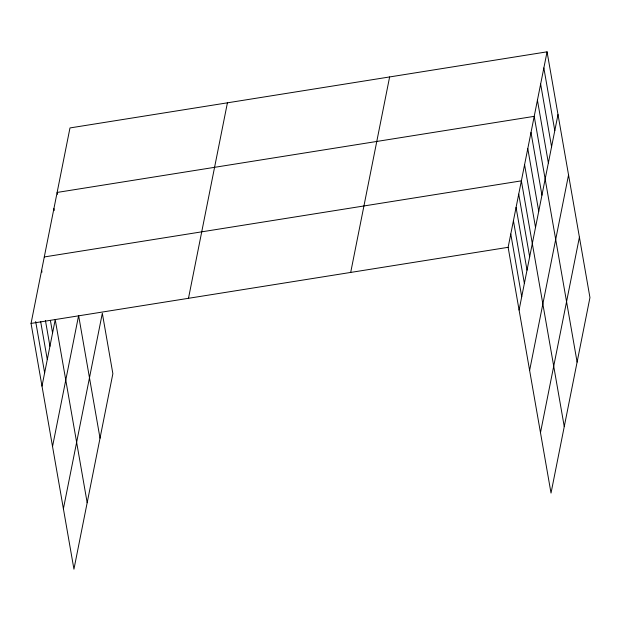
<?xml version="1.0" encoding="UTF-8"?>
<svg xmlns="http://www.w3.org/2000/svg" width="621" height="621" viewBox="0 0 621 621"><rect width="100%" height="100%" fill="white"/><g stroke="black" fill="none" stroke-linecap="round" stroke-linejoin="round"><path stroke-width="0.93" d="M63.396 508.762L102.325 313.279L112.867 373.687L73.938 569.17L31.05 323.417L69.979 127.934L547.062 51.83L589.95 297.583L551.021 493.066L508.133 247.313L547.062 51.83M41.995 386.122L55.23 319.66L87.173 502.707M52.537 446.53L78.619 315.553L100.02 438.193M188.489 298.305L227.418 102.822M350.694 272.433L389.623 76.942M519.078 310.019L558 114.536M529.62 370.426L568.549 174.936M540.48 432.658L579.409 237.175M44.285 256.954L521.368 180.851L564.256 426.604M31.05 323.417L508.133 247.313M543.849 67.961L554.794 130.658M540.635 84.083L551.58 146.789M537.429 100.214L548.366 162.919M577.103 362.09L534.215 116.344L57.132 192.44L57.466 194.342M531.002 132.467L541.947 195.173M527.788 148.598L538.733 211.303M524.582 164.72L535.519 227.426M518.721 194.148L529.666 256.846M516.074 207.437L527.019 270.143M513.427 220.734L524.372 283.432M510.78 234.024L521.725 296.729M53.918 208.571L54.252 210.472M41.638 270.244L41.972 272.145M50.425 320.599L52.583 332.949M45.457 320.591L49.936 346.246M40.652 321.538L47.289 359.536M35.684 321.531L44.642 372.833"/></g></svg>
